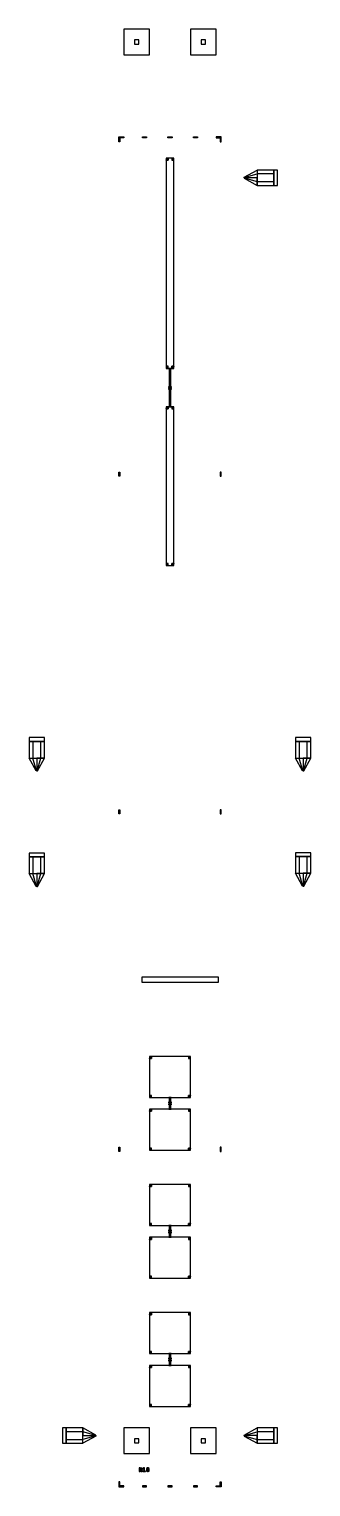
# Model space of a CAD drawing. Extents: x -1950 to 3550, y -200 to 28250.
import ezdxf

# ---------------------------------------------------------------- set-up
doc = ezdxf.new("R2010")
doc.units = 0
doc.layers.add('GAP', color=1, linetype='continuous')
doc.layers.add('PIN', color=3, linetype='continuous')

# ---------------------------------------------------------------- blocks, each defined once
blk = doc.blocks.new('Q10GAP')
for points in [[(-100, 28250), (-100, 27750), (400, 27750), (400, 28250), (-100, 28250)], [(1200, 28250), (1200, 27750), (1700, 27750), (1700, 28250), (1200, 28250)], [(110, 28040), (110, 27960), (190, 27960), (190, 28040), (110, 28040)], [(1410, 28040), (1410, 27960), (1490, 27960), (1490, 28040), (1410, 28040)], [(725, 25730), (725, 21630), (875, 21630), (875, 25730), (725, 25730)], [(725, 25730), (725, 25690), (765, 25690), (765, 25730), (725, 25730)], [(725, 25690), (730, 25710), (745, 25725), (765, 25730), (765, 25710), (755, 25707), (748, 25700), (745, 25690), (725, 25690)], [(745, 25690), (748, 25700), (755, 25707), (765, 25710), (765, 25690), (765, 25690), (765, 25690), (765, 25690), (745, 25690)], [(835, 25730), (835, 25690), (875, 25690), (875, 25730), (835, 25730)], [(875, 25690), (870, 25710), (855, 25725), (835, 25730), (835, 25710), (845, 25707), (852, 25700), (855, 25690), (875, 25690)], [(855, 25690), (852, 25700), (845, 25707), (835, 25710), (835, 25690), (835, 25690), (835, 25690), (835, 25690), (855, 25690)], [(2500, 25350), (2250, 25350), (2250, 25360), (2500, 25500), (2500, 25350)], [(2500, 25350), (2250, 25350), (2250, 25360), (2500, 25500), (2500, 25350)], [(2500, 25350), (2250, 25350), (2250, 25340), (2500, 25200), (2500, 25350)], [(2500, 25350), (2250, 25350), (2250, 25340), (2500, 25200), (2500, 25350)], [(2825, 25500), (2500, 25500), (2500, 25200), (2825, 25200), (2825, 25500)], [(2825, 25500), (2500, 25500), (2500, 25200), (2825, 25200), (2825, 25500)], [(2900, 25500), (2825, 25500), (2825, 25200), (2900, 25200), (2900, 25500)], [(2900, 25500), (2825, 25500), (2825, 25200), (2900, 25200), (2900, 25500)], [(765, 21630), (765, 21670), (725, 21670), (725, 21630), (765, 21630)], [(725, 21670), (730, 21650), (745, 21635), (765, 21630), (765, 21650), (755, 21653), (748, 21660), (745, 21670), (725, 21670)], [(745, 21670), (748, 21660), (755, 21653), (765, 21650), (765, 21670), (765, 21670), (765, 21670), (765, 21670), (745, 21670)], [(775, 21630), (775, 21620), (785, 21620), (785, 21630), (775, 21630)], [(785, 21620), (784, 21625), (780, 21629), (775, 21630), (775, 21625), (777, 21624), (779, 21622), (780, 21620), (785, 21620)], [(780, 21620), (779, 21622), (777, 21624), (775, 21625), (775, 21620), (775, 21620), (775, 21620), (775, 21620), (780, 21620)], [(785, 21630), (785, 21260), (815, 21260), (815, 21630), (785, 21630)], [(815, 21630), (815, 21620), (825, 21620), (825, 21630), (815, 21630)], [(815, 21620), (816, 21625), (820, 21629), (825, 21630), (825, 21625), (822, 21624), (821, 21622), (820, 21620), (815, 21620)], [(820, 21620), (821, 21622), (822, 21624), (825, 21625), (825, 21620), (825, 21620), (825, 21620), (825, 21620), (820, 21620)], [(875, 21630), (875, 21670), (835, 21670), (835, 21630), (875, 21630)], [(875, 21670), (870, 21650), (855, 21635), (835, 21630), (835, 21650), (845, 21653), (852, 21660), (855, 21670), (875, 21670)], [(855, 21670), (852, 21660), (845, 21653), (835, 21650), (835, 21670), (835, 21670), (835, 21670), (835, 21670), (855, 21670)], [(780, 21256), (780, 21276), (780, 21276), (780, 21256), (780, 21256)], [(820, 21276), (820, 21276), (780, 21276), (780, 21276), (820, 21276)], [(797, 21246), (780, 21256), (780, 21256), (797, 21246), (797, 21246)], [(780, 21234), (800, 21244), (800, 21244), (780, 21234), (780, 21234)], [(780, 21214), (780, 21234), (780, 21234), (780, 21214), (780, 21214)], [(820, 21214), (820, 21214), (780, 21214), (780, 21214), (820, 21214)], [(785, 21230), (785, 20880), (815, 20880), (815, 21230), (785, 21230)], [(807, 21265), (807, 21270), (792, 21270), (792, 21265), (807, 21265)], [(792, 21225), (792, 21220), (807, 21220), (807, 21225), (792, 21225)], [(802, 21260), (802, 21265), (797, 21265), (797, 21260), (802, 21260)], [(803, 21246), (803, 21246), (797, 21246), (797, 21246), (803, 21246)], [(797, 21230), (797, 21225), (802, 21225), (802, 21230), (797, 21230)], [(800, 21244), (800, 21246), (800, 21246), (800, 21244), (800, 21244)], [(800, 21244), (800, 21246), (800, 21246), (800, 21244), (800, 21244)], [(820, 21234), (800, 21244), (800, 21244), (820, 21234), (820, 21234)], [(802, 21246), (820, 21256), (820, 21256), (803, 21246), (802, 21246)], [(820, 21256), (820, 21276), (820, 21276), (820, 21256), (820, 21256)], [(820, 21214), (820, 21234), (820, 21234), (820, 21214), (820, 21214)], [(725, 20880), (725, 17780), (875, 17780), (875, 20880), (725, 20880)], [(725, 20880), (725, 20840), (765, 20840), (765, 20880), (725, 20880)], [(725, 20840), (730, 20860), (745, 20875), (765, 20880), (765, 20860), (755, 20857), (748, 20850), (745, 20840), (725, 20840)], [(745, 20840), (748, 20850), (755, 20857), (765, 20860), (765, 20840), (765, 20840), (765, 20840), (765, 20840), (745, 20840)], [(785, 20880), (785, 20890), (775, 20890), (775, 20880), (785, 20880)], [(785, 20890), (784, 20885), (780, 20881), (775, 20880), (775, 20885), (777, 20886), (779, 20888), (780, 20890), (785, 20890)], [(780, 20890), (779, 20888), (777, 20886), (775, 20885), (775, 20890), (775, 20890), (775, 20890), (775, 20890), (780, 20890)], [(825, 20880), (825, 20890), (815, 20890), (815, 20880), (825, 20880)], [(815, 20890), (816, 20885), (820, 20881), (825, 20880), (825, 20885), (822, 20886), (821, 20888), (820, 20890), (815, 20890)], [(820, 20890), (821, 20888), (822, 20886), (825, 20885), (825, 20890), (825, 20890), (825, 20890), (825, 20890), (820, 20890)], [(835, 20880), (835, 20840), (875, 20840), (875, 20880), (835, 20880)], [(875, 20840), (870, 20860), (855, 20875), (835, 20880), (835, 20860), (845, 20857), (852, 20850), (855, 20840), (875, 20840)], [(855, 20840), (852, 20850), (845, 20857), (835, 20860), (835, 20840), (835, 20840), (835, 20840), (835, 20840), (855, 20840)], [(765, 17780), (765, 17820), (725, 17820), (725, 17780), (765, 17780)], [(725, 17820), (730, 17800), (745, 17785), (765, 17780), (765, 17800), (755, 17803), (748, 17810), (745, 17820), (725, 17820)], [(745, 17820), (748, 17810), (755, 17803), (765, 17800), (765, 17820), (765, 17820), (765, 17820), (765, 17820), (745, 17820)], [(875, 17780), (875, 17820), (835, 17820), (835, 17780), (875, 17780)], [(875, 17820), (870, 17800), (855, 17785), (835, 17780), (835, 17800), (845, 17803), (852, 17810), (855, 17820), (875, 17820)], [(855, 17820), (852, 17810), (845, 17803), (835, 17800), (835, 17820), (835, 17820), (835, 17820), (835, 17820), (855, 17820)], [(-1950, 14425), (-1950, 14350), (-1650, 14350), (-1650, 14425), (-1950, 14425)], [(-1950, 14425), (-1950, 14350), (-1650, 14350), (-1650, 14425), (-1950, 14425)], [(-1950, 14350), (-1950, 14025), (-1650, 14025), (-1650, 14350), (-1950, 14350)], [(-1950, 14350), (-1950, 14025), (-1650, 14025), (-1650, 14350), (-1950, 14350)], [(3250, 14425), (3250, 14350), (3550, 14350), (3550, 14425), (3250, 14425)], [(3250, 14425), (3250, 14350), (3550, 14350), (3550, 14425), (3250, 14425)], [(3250, 14350), (3250, 14025), (3550, 14025), (3550, 14350), (3250, 14350)], [(3250, 14350), (3250, 14025), (3550, 14025), (3550, 14350), (3250, 14350)], [(-1800, 14025), (-1800, 13775), (-1810, 13775), (-1950, 14025), (-1800, 14025)], [(-1800, 14025), (-1800, 13775), (-1810, 13775), (-1950, 14025), (-1800, 14025)], [(-1800, 14025), (-1800, 13775), (-1790, 13775), (-1650, 14025), (-1800, 14025)], [(-1800, 14025), (-1800, 13775), (-1790, 13775), (-1650, 14025), (-1800, 14025)], [(3400, 14025), (3400, 13775), (3390, 13775), (3250, 14025), (3400, 14025)], [(3400, 14025), (3400, 13775), (3390, 13775), (3250, 14025), (3400, 14025)], [(3400, 14025), (3400, 13775), (3410, 13775), (3550, 14025), (3400, 14025)], [(3400, 14025), (3400, 13775), (3410, 13775), (3550, 14025), (3400, 14025)], [(-1950, 12170), (-1950, 12095), (-1650, 12095), (-1650, 12170), (-1950, 12170)], [(-1950, 12170), (-1950, 12095), (-1650, 12095), (-1650, 12170), (-1950, 12170)], [(-1950, 12095), (-1950, 11770), (-1650, 11770), (-1650, 12095), (-1950, 12095)], [(-1950, 12095), (-1950, 11770), (-1650, 11770), (-1650, 12095), (-1950, 12095)], [(3250, 12175), (3250, 12100), (3550, 12100), (3550, 12175), (3250, 12175)], [(3250, 12175), (3250, 12100), (3550, 12100), (3550, 12175), (3250, 12175)], [(3250, 12100), (3250, 11775), (3550, 11775), (3550, 12100), (3250, 12100)], [(3250, 12100), (3250, 11775), (3550, 11775), (3550, 12100), (3250, 12100)], [(-1800, 11770), (-1800, 11520), (-1810, 11520), (-1950, 11770), (-1800, 11770)], [(-1800, 11770), (-1800, 11520), (-1810, 11520), (-1950, 11770), (-1800, 11770)], [(-1800, 11770), (-1800, 11520), (-1790, 11520), (-1650, 11770), (-1800, 11770)], [(-1800, 11770), (-1800, 11520), (-1790, 11520), (-1650, 11770), (-1800, 11770)], [(3400, 11775), (3400, 11525), (3390, 11525), (3250, 11775), (3400, 11775)], [(3400, 11775), (3400, 11525), (3390, 11525), (3250, 11775), (3400, 11775)], [(3400, 11775), (3400, 11525), (3410, 11525), (3550, 11775), (3400, 11775)], [(3400, 11775), (3400, 11525), (3410, 11525), (3550, 11775), (3400, 11775)], [(250, 9750), (250, 9650), (1750, 9650), (1750, 9750), (250, 9750)], [(400, 8200), (400, 7400), (1200, 7400), (1200, 8200), (400, 8200)], [(400, 8200), (400, 8160), (440, 8160), (440, 8200), (400, 8200)], [(400, 8160), (405, 8180), (420, 8195), (440, 8200), (440, 8180), (430, 8177), (423, 8170), (420, 8160), (400, 8160)], [(420, 8160), (423, 8170), (430, 8177), (440, 8180), (440, 8160), (440, 8160), (440, 8160), (440, 8160), (420, 8160)], [(1160, 8200), (1160, 8160), (1200, 8160), (1200, 8200), (1160, 8200)], [(1200, 8160), (1195, 8180), (1180, 8195), (1160, 8200), (1160, 8180), (1170, 8177), (1177, 8170), (1180, 8160), (1200, 8160)], [(1180, 8160), (1177, 8170), (1170, 8177), (1160, 8180), (1160, 8160), (1160, 8160), (1160, 8160), (1160, 8160), (1180, 8160)], [(440, 7400), (440, 7440), (400, 7440), (400, 7400), (440, 7400)], [(400, 7440), (405, 7420), (420, 7405), (440, 7400), (440, 7420), (430, 7423), (423, 7430), (420, 7440), (400, 7440)], [(420, 7440), (423, 7430), (430, 7423), (440, 7420), (440, 7440), (440, 7440), (440, 7440), (440, 7440), (420, 7440)], [(775, 7400), (775, 7390), (785, 7390), (785, 7400), (775, 7400)], [(785, 7390), (784, 7395), (780, 7399), (775, 7400), (775, 7395), (777, 7394), (779, 7392), (780, 7390), (785, 7390)], [(785, 7400), (785, 7300), (815, 7300), (815, 7400), (785, 7400)], [(815, 7400), (815, 7390), (825, 7390), (825, 7400), (815, 7400)], [(815, 7390), (816, 7395), (820, 7399), (825, 7400), (825, 7395), (822, 7394), (821, 7392), (820, 7390), (815, 7390)], [(1200, 7400), (1200, 7440), (1160, 7440), (1160, 7400), (1200, 7400)], [(1200, 7440), (1195, 7420), (1180, 7405), (1160, 7400), (1160, 7420), (1170, 7423), (1177, 7430), (1180, 7440), (1200, 7440)], [(1180, 7440), (1177, 7430), (1170, 7423), (1160, 7420), (1160, 7440), (1160, 7440), (1160, 7440), (1160, 7440), (1180, 7440)], [(400, 7170), (400, 6370), (1200, 6370), (1200, 7170), (400, 7170)], [(400, 7170), (400, 7130), (440, 7130), (440, 7170), (400, 7170)], [(400, 7130), (405, 7150), (420, 7165), (440, 7170), (440, 7150), (430, 7147), (423, 7140), (420, 7130), (400, 7130)], [(420, 7130), (423, 7140), (430, 7147), (440, 7150), (440, 7130), (440, 7130), (440, 7130), (440, 7130), (420, 7130)], [(780, 7390), (779, 7392), (777, 7394), (775, 7395), (775, 7390), (775, 7390), (775, 7390), (775, 7390), (780, 7390)], [(785, 7170), (785, 7180), (775, 7180), (775, 7170), (785, 7170)], [(785, 7180), (784, 7175), (780, 7171), (775, 7170), (775, 7175), (777, 7176), (779, 7178), (780, 7180), (785, 7180)], [(780, 7180), (779, 7178), (777, 7176), (775, 7175), (775, 7180), (775, 7180), (775, 7180), (775, 7180), (780, 7180)], [(780, 7296), (780, 7316), (780, 7316), (780, 7296), (780, 7296)], [(820, 7316), (820, 7316), (780, 7316), (780, 7316), (820, 7316)], [(797, 7286), (780, 7296), (780, 7296), (797, 7286), (797, 7286)], [(780, 7274), (800, 7284), (800, 7284), (780, 7274), (780, 7274)], [(780, 7254), (780, 7274), (780, 7274), (780, 7254), (780, 7254)], [(820, 7254), (820, 7254), (780, 7254), (780, 7254), (820, 7254)], [(785, 7270), (785, 7170), (815, 7170), (815, 7270), (785, 7270)], [(807, 7305), (807, 7310), (792, 7310), (792, 7305), (807, 7305)], [(792, 7265), (792, 7260), (807, 7260), (807, 7265), (792, 7265)], [(802, 7300), (802, 7305), (797, 7305), (797, 7300), (802, 7300)], [(803, 7286), (803, 7286), (797, 7286), (797, 7286), (803, 7286)], [(797, 7270), (797, 7265), (802, 7265), (802, 7270), (797, 7270)], [(800, 7284), (800, 7286), (800, 7286), (800, 7284), (800, 7284)], [(800, 7284), (800, 7286), (800, 7286), (800, 7284), (800, 7284)], [(820, 7274), (800, 7284), (800, 7284), (820, 7274), (820, 7274)], [(802, 7286), (820, 7296), (820, 7296), (803, 7286), (802, 7286)], [(825, 7170), (825, 7180), (815, 7180), (815, 7170), (825, 7170)], [(815, 7180), (816, 7175), (820, 7171), (825, 7170), (825, 7175), (822, 7176), (821, 7178), (820, 7180), (815, 7180)], [(820, 7390), (821, 7392), (822, 7394), (825, 7395), (825, 7390), (825, 7390), (825, 7390), (825, 7390), (820, 7390)], [(820, 7296), (820, 7316), (820, 7316), (820, 7296), (820, 7296)], [(820, 7254), (820, 7274), (820, 7274), (820, 7254), (820, 7254)], [(820, 7180), (821, 7178), (822, 7176), (825, 7175), (825, 7180), (825, 7180), (825, 7180), (825, 7180), (820, 7180)], [(1160, 7170), (1160, 7130), (1200, 7130), (1200, 7170), (1160, 7170)], [(1200, 7130), (1195, 7150), (1180, 7165), (1160, 7170), (1160, 7150), (1170, 7147), (1177, 7140), (1180, 7130), (1200, 7130)], [(1180, 7130), (1177, 7140), (1170, 7147), (1160, 7150), (1160, 7130), (1160, 7130), (1160, 7130), (1160, 7130), (1180, 7130)], [(440, 6370), (440, 6410), (400, 6410), (400, 6370), (440, 6370)], [(400, 6410), (405, 6390), (420, 6375), (440, 6370), (440, 6390), (430, 6393), (423, 6400), (420, 6410), (400, 6410)], [(420, 6410), (423, 6400), (430, 6393), (440, 6390), (440, 6410), (440, 6410), (440, 6410), (440, 6410), (420, 6410)], [(1200, 6370), (1200, 6410), (1160, 6410), (1160, 6370), (1200, 6370)], [(1200, 6410), (1195, 6390), (1180, 6375), (1160, 6370), (1160, 6390), (1170, 6393), (1177, 6400), (1180, 6410), (1200, 6410)], [(1180, 6410), (1177, 6400), (1170, 6393), (1160, 6390), (1160, 6410), (1160, 6410), (1160, 6410), (1160, 6410), (1180, 6410)], [(400, 5700), (400, 4900), (1200, 4900), (1200, 5700), (400, 5700)], [(400, 5700), (400, 5660), (440, 5660), (440, 5700), (400, 5700)], [(400, 5660), (405, 5680), (420, 5695), (440, 5700), (440, 5680), (430, 5677), (423, 5670), (420, 5660), (400, 5660)], [(1160, 5700), (1160, 5660), (1200, 5660), (1200, 5700), (1160, 5700)], [(1200, 5660), (1195, 5680), (1180, 5695), (1160, 5700), (1160, 5680), (1170, 5677), (1177, 5670), (1180, 5660), (1200, 5660)], [(420, 5660), (423, 5670), (430, 5677), (440, 5680), (440, 5660), (440, 5660), (440, 5660), (440, 5660), (420, 5660)], [(1180, 5660), (1177, 5670), (1170, 5677), (1160, 5680), (1160, 5660), (1160, 5660), (1160, 5660), (1160, 5660), (1180, 5660)], [(440, 4900), (440, 4940), (400, 4940), (400, 4900), (440, 4900)], [(400, 4940), (405, 4920), (420, 4905), (440, 4900), (440, 4920), (430, 4923), (423, 4930), (420, 4940), (400, 4940)], [(420, 4940), (423, 4930), (430, 4923), (440, 4920), (440, 4940), (440, 4940), (440, 4940), (440, 4940), (420, 4940)], [(775, 4900), (775, 4890), (785, 4890), (785, 4900), (775, 4900)], [(785, 4890), (784, 4895), (780, 4899), (775, 4900), (775, 4895), (777, 4894), (779, 4892), (780, 4890), (785, 4890)], [(780, 4890), (779, 4892), (777, 4894), (775, 4895), (775, 4890), (775, 4890), (775, 4890), (775, 4890), (780, 4890)], [(785, 4900), (785, 4800), (815, 4800), (815, 4900), (785, 4900)], [(815, 4900), (815, 4890), (825, 4890), (825, 4900), (815, 4900)], [(815, 4890), (816, 4895), (820, 4899), (825, 4900), (825, 4895), (822, 4894), (821, 4892), (820, 4890), (815, 4890)], [(820, 4890), (821, 4892), (822, 4894), (825, 4895), (825, 4890), (825, 4890), (825, 4890), (825, 4890), (820, 4890)], [(1200, 4900), (1200, 4940), (1160, 4940), (1160, 4900), (1200, 4900)], [(1200, 4940), (1195, 4920), (1180, 4905), (1160, 4900), (1160, 4920), (1170, 4923), (1177, 4930), (1180, 4940), (1200, 4940)], [(1180, 4940), (1177, 4930), (1170, 4923), (1160, 4920), (1160, 4940), (1160, 4940), (1160, 4940), (1160, 4940), (1180, 4940)], [(400, 4670), (400, 3870), (1200, 3870), (1200, 4670), (400, 4670)], [(400, 4670), (400, 4630), (440, 4630), (440, 4670), (400, 4670)], [(400, 4630), (405, 4650), (420, 4665), (440, 4670), (440, 4650), (430, 4647), (423, 4640), (420, 4630), (400, 4630)], [(420, 4630), (423, 4640), (430, 4647), (440, 4650), (440, 4630), (440, 4630), (440, 4630), (440, 4630), (420, 4630)], [(785, 4670), (785, 4680), (775, 4680), (775, 4670), (785, 4670)], [(785, 4680), (784, 4675), (780, 4671), (775, 4670), (775, 4675), (777, 4676), (779, 4678), (780, 4680), (785, 4680)], [(780, 4680), (779, 4678), (777, 4676), (775, 4675), (775, 4680), (775, 4680), (775, 4680), (775, 4680), (780, 4680)], [(780, 4796), (780, 4816), (780, 4816), (780, 4796), (780, 4796)], [(820, 4816), (820, 4816), (780, 4816), (780, 4816), (820, 4816)], [(797, 4786), (780, 4796), (780, 4796), (797, 4786), (797, 4786)], [(780, 4774), (800, 4784), (800, 4784), (780, 4774), (780, 4774)], [(780, 4754), (780, 4774), (780, 4774), (780, 4754), (780, 4754)], [(820, 4754), (820, 4754), (780, 4754), (780, 4754), (820, 4754)], [(785, 4770), (785, 4670), (815, 4670), (815, 4770), (785, 4770)], [(807, 4805), (807, 4810), (792, 4810), (792, 4805), (807, 4805)], [(792, 4765), (792, 4760), (807, 4760), (807, 4765), (792, 4765)], [(802, 4800), (802, 4805), (797, 4805), (797, 4800), (802, 4800)], [(803, 4786), (803, 4786), (797, 4786), (797, 4786), (803, 4786)], [(797, 4770), (797, 4765), (802, 4765), (802, 4770), (797, 4770)], [(800, 4784), (800, 4786), (800, 4786), (800, 4784), (800, 4784)], [(800, 4784), (800, 4786), (800, 4786), (800, 4784), (800, 4784)], [(820, 4774), (800, 4784), (800, 4784), (820, 4774), (820, 4774)], [(802, 4786), (820, 4796), (820, 4796), (803, 4786), (802, 4786)], [(825, 4670), (825, 4680), (815, 4680), (815, 4670), (825, 4670)], [(815, 4680), (816, 4675), (820, 4671), (825, 4670), (825, 4675), (822, 4676), (821, 4678), (820, 4680), (815, 4680)], [(820, 4796), (820, 4816), (820, 4816), (820, 4796), (820, 4796)], [(820, 4754), (820, 4774), (820, 4774), (820, 4754), (820, 4754)], [(820, 4680), (821, 4678), (822, 4676), (825, 4675), (825, 4680), (825, 4680), (825, 4680), (825, 4680), (820, 4680)], [(1160, 4670), (1160, 4630), (1200, 4630), (1200, 4670), (1160, 4670)], [(1200, 4630), (1195, 4650), (1180, 4665), (1160, 4670), (1160, 4650), (1170, 4647), (1177, 4640), (1180, 4630), (1200, 4630)], [(1180, 4630), (1177, 4640), (1170, 4647), (1160, 4650), (1160, 4630), (1160, 4630), (1160, 4630), (1160, 4630), (1180, 4630)], [(440, 3870), (440, 3910), (400, 3910), (400, 3870), (440, 3870)], [(400, 3910), (405, 3890), (420, 3875), (440, 3870), (440, 3890), (430, 3893), (423, 3900), (420, 3910), (400, 3910)], [(420, 3910), (423, 3900), (430, 3893), (440, 3890), (440, 3910), (440, 3910), (440, 3910), (440, 3910), (420, 3910)], [(1200, 3870), (1200, 3910), (1160, 3910), (1160, 3870), (1200, 3870)], [(1200, 3910), (1195, 3890), (1180, 3875), (1160, 3870), (1160, 3890), (1170, 3893), (1177, 3900), (1180, 3910), (1200, 3910)], [(1180, 3910), (1177, 3900), (1170, 3893), (1160, 3890), (1160, 3910), (1160, 3910), (1160, 3910), (1160, 3910), (1180, 3910)], [(400, 3200), (400, 2400), (1200, 2400), (1200, 3200), (400, 3200)], [(400, 3200), (400, 3160), (440, 3160), (440, 3200), (400, 3200)], [(400, 3160), (405, 3180), (420, 3195), (440, 3200), (440, 3180), (430, 3177), (423, 3170), (420, 3160), (400, 3160)], [(420, 3160), (423, 3170), (430, 3177), (440, 3180), (440, 3160), (440, 3160), (440, 3160), (440, 3160), (420, 3160)], [(1160, 3200), (1160, 3160), (1200, 3160), (1200, 3200), (1160, 3200)], [(1200, 3160), (1195, 3180), (1180, 3195), (1160, 3200), (1160, 3180), (1170, 3177), (1177, 3170), (1180, 3160), (1200, 3160)], [(1180, 3160), (1177, 3170), (1170, 3177), (1160, 3180), (1160, 3160), (1160, 3160), (1160, 3160), (1160, 3160), (1180, 3160)], [(440, 2400), (440, 2440), (400, 2440), (400, 2400), (440, 2400)], [(400, 2440), (405, 2420), (420, 2405), (440, 2400), (440, 2420), (430, 2423), (423, 2430), (420, 2440), (400, 2440)], [(420, 2440), (423, 2430), (430, 2423), (440, 2420), (440, 2440), (440, 2440), (440, 2440), (440, 2440), (420, 2440)], [(775, 2400), (775, 2390), (785, 2390), (785, 2400), (775, 2400)], [(785, 2390), (784, 2395), (780, 2399), (775, 2400), (775, 2395), (777, 2394), (779, 2392), (780, 2390), (785, 2390)], [(780, 2390), (779, 2392), (777, 2394), (775, 2395), (775, 2390), (775, 2390), (775, 2390), (775, 2390), (780, 2390)], [(780, 2296), (780, 2316), (780, 2316), (780, 2296), (780, 2296)], [(820, 2316), (820, 2316), (780, 2316), (780, 2316), (820, 2316)], [(797, 2286), (780, 2296), (780, 2296), (797, 2286), (797, 2286)], [(780, 2274), (800, 2284), (800, 2284), (780, 2274), (780, 2274)], [(785, 2400), (785, 2300), (815, 2300), (815, 2400), (785, 2400)], [(807, 2305), (807, 2310), (792, 2310), (792, 2305), (807, 2305)], [(802, 2300), (802, 2305), (797, 2305), (797, 2300), (802, 2300)], [(803, 2286), (803, 2286), (797, 2286), (797, 2286), (803, 2286)], [(800, 2284), (800, 2286), (800, 2286), (800, 2284), (800, 2284)], [(800, 2284), (800, 2286), (800, 2286), (800, 2284), (800, 2284)], [(820, 2274), (800, 2284), (800, 2284), (820, 2274), (820, 2274)], [(802, 2286), (820, 2296), (820, 2296), (803, 2286), (802, 2286)], [(815, 2400), (815, 2390), (825, 2390), (825, 2400), (815, 2400)], [(815, 2390), (816, 2395), (820, 2399), (825, 2400), (825, 2395), (822, 2394), (821, 2392), (820, 2390), (815, 2390)], [(820, 2390), (821, 2392), (822, 2394), (825, 2395), (825, 2390), (825, 2390), (825, 2390), (825, 2390), (820, 2390)], [(820, 2296), (820, 2316), (820, 2316), (820, 2296), (820, 2296)], [(1200, 2400), (1200, 2440), (1160, 2440), (1160, 2400), (1200, 2400)], [(1200, 2440), (1195, 2420), (1180, 2405), (1160, 2400), (1160, 2420), (1170, 2423), (1177, 2430), (1180, 2440), (1200, 2440)], [(1180, 2440), (1177, 2430), (1170, 2423), (1160, 2420), (1160, 2440), (1160, 2440), (1160, 2440), (1160, 2440), (1180, 2440)], [(400, 2170), (400, 1370), (1200, 1370), (1200, 2170), (400, 2170)], [(400, 2170), (400, 2130), (440, 2130), (440, 2170), (400, 2170)], [(400, 2130), (405, 2150), (420, 2165), (440, 2170), (440, 2150), (430, 2147), (423, 2140), (420, 2130), (400, 2130)], [(420, 2130), (423, 2140), (430, 2147), (440, 2150), (440, 2130), (440, 2130), (440, 2130), (440, 2130), (420, 2130)], [(785, 2170), (785, 2180), (775, 2180), (775, 2170), (785, 2170)], [(785, 2180), (784, 2175), (780, 2171), (775, 2170), (775, 2175), (777, 2176), (779, 2178), (780, 2180), (785, 2180)], [(780, 2180), (779, 2178), (777, 2176), (775, 2175), (775, 2180), (775, 2180), (775, 2180), (775, 2180), (780, 2180)], [(780, 2254), (780, 2274), (780, 2274), (780, 2254), (780, 2254)], [(820, 2254), (820, 2254), (780, 2254), (780, 2254), (820, 2254)], [(785, 2270), (785, 2170), (815, 2170), (815, 2270), (785, 2270)], [(792, 2265), (792, 2260), (807, 2260), (807, 2265), (792, 2265)], [(797, 2270), (797, 2265), (802, 2265), (802, 2270), (797, 2270)], [(825, 2170), (825, 2180), (815, 2180), (815, 2170), (825, 2170)], [(815, 2180), (816, 2175), (820, 2171), (825, 2170), (825, 2175), (822, 2176), (821, 2178), (820, 2180), (815, 2180)], [(820, 2254), (820, 2274), (820, 2274), (820, 2254), (820, 2254)], [(820, 2180), (821, 2178), (822, 2176), (825, 2175), (825, 2180), (825, 2180), (825, 2180), (825, 2180), (820, 2180)], [(1160, 2170), (1160, 2130), (1200, 2130), (1200, 2170), (1160, 2170)], [(1200, 2130), (1195, 2150), (1180, 2165), (1160, 2170), (1160, 2150), (1170, 2147), (1177, 2140), (1180, 2130), (1200, 2130)], [(1180, 2130), (1177, 2140), (1170, 2147), (1160, 2150), (1160, 2130), (1160, 2130), (1160, 2130), (1160, 2130), (1180, 2130)], [(440, 1370), (440, 1410), (400, 1410), (400, 1370), (440, 1370)], [(400, 1410), (405, 1390), (420, 1375), (440, 1370), (440, 1390), (430, 1393), (423, 1400), (420, 1410), (400, 1410)], [(420, 1410), (423, 1400), (430, 1393), (440, 1390), (440, 1410), (440, 1410), (440, 1410), (440, 1410), (420, 1410)], [(1200, 1370), (1200, 1410), (1160, 1410), (1160, 1370), (1200, 1370)], [(1200, 1410), (1195, 1390), (1180, 1375), (1160, 1370), (1160, 1390), (1170, 1393), (1177, 1400), (1180, 1410), (1200, 1410)], [(1180, 1410), (1177, 1400), (1170, 1393), (1160, 1390), (1160, 1410), (1160, 1410), (1160, 1410), (1160, 1410), (1180, 1410)], [(-1300, 650), (-1225, 650), (-1225, 950), (-1300, 950), (-1300, 650)], [(-1300, 650), (-1225, 650), (-1225, 950), (-1300, 950), (-1300, 650)], [(-1225, 650), (-900, 650), (-900, 950), (-1225, 950), (-1225, 650)], [(-1225, 650), (-900, 650), (-900, 950), (-1225, 950), (-1225, 650)], [(-900, 800), (-650, 800), (-650, 810), (-900, 950), (-900, 800)], [(-900, 800), (-650, 800), (-650, 810), (-900, 950), (-900, 800)], [(-100, 950), (-100, 450), (400, 450), (400, 950), (-100, 950)], [(1200, 950), (1200, 450), (1700, 450), (1700, 950), (1200, 950)], [(2500, 800), (2250, 800), (2250, 810), (2500, 950), (2500, 800)], [(2500, 800), (2250, 800), (2250, 810), (2500, 950), (2500, 800)], [(2825, 950), (2500, 950), (2500, 650), (2825, 650), (2825, 950)], [(2825, 950), (2500, 950), (2500, 650), (2825, 650), (2825, 950)], [(2900, 950), (2825, 950), (2825, 650), (2900, 650), (2900, 950)], [(2900, 950), (2825, 950), (2825, 650), (2900, 650), (2900, 950)], [(-900, 800), (-650, 800), (-650, 790), (-900, 650), (-900, 800)], [(-900, 800), (-650, 800), (-650, 790), (-900, 650), (-900, 800)], [(110, 740), (110, 660), (190, 660), (190, 740), (110, 740)], [(1410, 740), (1410, 660), (1490, 660), (1490, 740), (1410, 740)], [(2500, 800), (2250, 800), (2250, 790), (2500, 650), (2500, 800)], [(2500, 800), (2250, 800), (2250, 790), (2500, 650), (2500, 800)]]:
    blk.add_lwpolyline(points)
at = {"layer": 'GAP'}
for points in [[(200, 100), (218, 100), (218, 170), (200, 170), (200, 100)], [(218, 109), (226, 109), (226, 118), (235, 118), (235, 161), (218, 161), (218, 170), (252, 170), (252, 96), (235, 96), (235, 100), (218, 100), (218, 109)], [(270, 100), (322, 100), (322, 109), (305, 109), (305, 170), (288, 170), (270, 161), (270, 152), (288, 152), (288, 109), (270, 109), (270, 100), (270, 100)], [(340, 109), (358, 100), (358, 170), (340, 161), (340, 109)], [(358, 100), (375, 100), (392, 109), (392, 161), (375, 170), (358, 170), (358, 161), (375, 161), (375, 109), (358, 109), (358, 100)], [(358, 109), (366, 109), (375, 157), (375, 161), (366, 161), (358, 113), (358, 109)]]:
    blk.add_lwpolyline(points, dxfattribs=at)
blk = doc.blocks.new('Q10PIN')
for points in [[(745, 25690), (748, 25700), (755, 25707), (765, 25710), (765, 25710), (755, 25707), (748, 25700), (745, 25690), (745, 25690)], [(745, 25690), (748, 25700), (755, 25707), (765, 25710), (765, 25710), (755, 25707), (748, 25700), (745, 25690), (745, 25690)], [(855, 25690), (852, 25700), (845, 25707), (835, 25710), (835, 25710), (845, 25707), (852, 25700), (855, 25690), (855, 25690)], [(855, 25690), (852, 25700), (845, 25707), (835, 25710), (835, 25710), (845, 25707), (852, 25700), (855, 25690), (855, 25690)], [(2500, 25350), (2250, 25350), (2250, 25355), (2500, 25425), (2500, 25350)], [(2500, 25350), (2250, 25350), (2250, 25355), (2500, 25425), (2500, 25350)], [(2500, 25350), (2250, 25350), (2250, 25345), (2500, 25275), (2500, 25350)], [(2500, 25350), (2250, 25350), (2250, 25345), (2500, 25275), (2500, 25350)], [(2825, 25425), (2500, 25425), (2500, 25275), (2825, 25275), (2825, 25425)], [(2825, 25425), (2500, 25425), (2500, 25275), (2825, 25275), (2825, 25425)], [(745, 21670), (748, 21660), (755, 21653), (765, 21650), (765, 21650), (755, 21653), (748, 21660), (745, 21670), (745, 21670)], [(745, 21670), (748, 21660), (755, 21653), (765, 21650), (765, 21650), (755, 21653), (748, 21660), (745, 21670), (745, 21670)], [(780, 21620), (779, 21622), (777, 21624), (775, 21625), (775, 21625), (777, 21624), (779, 21622), (780, 21620), (780, 21620)], [(780, 21620), (779, 21622), (777, 21624), (775, 21625), (775, 21625), (777, 21624), (779, 21622), (780, 21620), (780, 21620)], [(820, 21620), (821, 21622), (822, 21624), (825, 21625), (825, 21625), (822, 21624), (821, 21622), (820, 21620), (820, 21620)], [(820, 21620), (821, 21622), (822, 21624), (825, 21625), (825, 21625), (822, 21624), (821, 21622), (820, 21620), (820, 21620)], [(855, 21670), (852, 21660), (845, 21653), (835, 21650), (835, 21650), (845, 21653), (852, 21660), (855, 21670), (855, 21670)], [(855, 21670), (852, 21660), (845, 21653), (835, 21650), (835, 21650), (845, 21653), (852, 21660), (855, 21670), (855, 21670)], [(820, 21256), (820, 21276), (780, 21276), (780, 21256), (820, 21256)], [(800, 21246), (800, 21256), (780, 21256), (798, 21246), (800, 21246)], [(800, 21234), (800, 21244), (800, 21244), (780, 21234), (800, 21234)], [(820, 21214), (820, 21234), (780, 21234), (780, 21214), (820, 21214)], [(800, 21246), (800, 21256), (820, 21256), (802, 21246), (800, 21246)], [(800, 21244), (800, 21246), (800, 21246), (800, 21244), (800, 21244)], [(800, 21234), (800, 21244), (800, 21244), (820, 21234), (800, 21234)], [(745, 20840), (748, 20850), (755, 20857), (765, 20860), (765, 20860), (755, 20857), (748, 20850), (745, 20840), (745, 20840)], [(745, 20840), (748, 20850), (755, 20857), (765, 20860), (765, 20860), (755, 20857), (748, 20850), (745, 20840), (745, 20840)], [(780, 20890), (779, 20888), (777, 20886), (775, 20885), (775, 20885), (777, 20886), (779, 20888), (780, 20890), (780, 20890)], [(780, 20890), (779, 20888), (777, 20886), (775, 20885), (775, 20885), (777, 20886), (779, 20888), (780, 20890), (780, 20890)], [(820, 20890), (821, 20888), (822, 20886), (825, 20885), (825, 20885), (822, 20886), (821, 20888), (820, 20890), (820, 20890)], [(820, 20890), (821, 20888), (822, 20886), (825, 20885), (825, 20885), (822, 20886), (821, 20888), (820, 20890), (820, 20890)], [(855, 20840), (852, 20850), (845, 20857), (835, 20860), (835, 20860), (845, 20857), (852, 20850), (855, 20840), (855, 20840)], [(855, 20840), (852, 20850), (845, 20857), (835, 20860), (835, 20860), (845, 20857), (852, 20850), (855, 20840), (855, 20840)], [(745, 17820), (748, 17810), (755, 17803), (765, 17800), (765, 17800), (755, 17803), (748, 17810), (745, 17820), (745, 17820)], [(745, 17820), (748, 17810), (755, 17803), (765, 17800), (765, 17800), (755, 17803), (748, 17810), (745, 17820), (745, 17820)], [(855, 17820), (852, 17810), (845, 17803), (835, 17800), (835, 17800), (845, 17803), (852, 17810), (855, 17820), (855, 17820)], [(855, 17820), (852, 17810), (845, 17803), (835, 17800), (835, 17800), (845, 17803), (852, 17810), (855, 17820), (855, 17820)], [(-1875, 14350), (-1875, 14025), (-1725, 14025), (-1725, 14350), (-1875, 14350)], [(-1875, 14350), (-1875, 14025), (-1725, 14025), (-1725, 14350), (-1875, 14350)], [(3325, 14350), (3325, 14025), (3475, 14025), (3475, 14350), (3325, 14350)], [(3325, 14350), (3325, 14025), (3475, 14025), (3475, 14350), (3325, 14350)], [(-1800, 14025), (-1800, 13775), (-1805, 13775), (-1875, 14025), (-1800, 14025)], [(-1800, 14025), (-1800, 13775), (-1805, 13775), (-1875, 14025), (-1800, 14025)], [(-1800, 14025), (-1800, 13775), (-1795, 13775), (-1725, 14025), (-1800, 14025)], [(-1800, 14025), (-1800, 13775), (-1795, 13775), (-1725, 14025), (-1800, 14025)], [(3400, 14025), (3400, 13775), (3395, 13775), (3325, 14025), (3400, 14025)], [(3400, 14025), (3400, 13775), (3395, 13775), (3325, 14025), (3400, 14025)], [(3400, 14025), (3400, 13775), (3405, 13775), (3475, 14025), (3400, 14025)], [(3400, 14025), (3400, 13775), (3405, 13775), (3475, 14025), (3400, 14025)], [(-1875, 12095), (-1875, 11770), (-1725, 11770), (-1725, 12095), (-1875, 12095)], [(-1875, 12095), (-1875, 11770), (-1725, 11770), (-1725, 12095), (-1875, 12095)], [(3325, 12100), (3325, 11775), (3475, 11775), (3475, 12100), (3325, 12100)], [(3325, 12100), (3325, 11775), (3475, 11775), (3475, 12100), (3325, 12100)], [(-1800, 11770), (-1800, 11520), (-1805, 11520), (-1875, 11770), (-1800, 11770)], [(-1800, 11770), (-1800, 11520), (-1805, 11520), (-1875, 11770), (-1800, 11770)], [(-1800, 11770), (-1800, 11520), (-1795, 11520), (-1725, 11770), (-1800, 11770)], [(-1800, 11770), (-1800, 11520), (-1795, 11520), (-1725, 11770), (-1800, 11770)], [(3400, 11775), (3400, 11525), (3395, 11525), (3325, 11775), (3400, 11775)], [(3400, 11775), (3400, 11525), (3395, 11525), (3325, 11775), (3400, 11775)], [(3400, 11775), (3400, 11525), (3405, 11525), (3475, 11775), (3400, 11775)], [(3400, 11775), (3400, 11525), (3405, 11525), (3475, 11775), (3400, 11775)], [(420, 8160), (423, 8170), (430, 8177), (440, 8180), (440, 8180), (430, 8177), (423, 8170), (420, 8160), (420, 8160)], [(420, 8160), (423, 8170), (430, 8177), (440, 8180), (440, 8180), (430, 8177), (423, 8170), (420, 8160), (420, 8160)], [(1180, 8160), (1177, 8170), (1170, 8177), (1160, 8180), (1160, 8180), (1170, 8177), (1177, 8170), (1180, 8160), (1180, 8160)], [(1180, 8160), (1177, 8170), (1170, 8177), (1160, 8180), (1160, 8180), (1170, 8177), (1177, 8170), (1180, 8160), (1180, 8160)], [(420, 7440), (423, 7430), (430, 7423), (440, 7420), (440, 7420), (430, 7423), (423, 7430), (420, 7440), (420, 7440)], [(420, 7440), (423, 7430), (430, 7423), (440, 7420), (440, 7420), (430, 7423), (423, 7430), (420, 7440), (420, 7440)], [(1180, 7440), (1177, 7430), (1170, 7423), (1160, 7420), (1160, 7420), (1170, 7423), (1177, 7430), (1180, 7440), (1180, 7440)], [(1180, 7440), (1177, 7430), (1170, 7423), (1160, 7420), (1160, 7420), (1170, 7423), (1177, 7430), (1180, 7440), (1180, 7440)], [(420, 7130), (423, 7140), (430, 7147), (440, 7150), (440, 7150), (430, 7147), (423, 7140), (420, 7130), (420, 7130)], [(420, 7130), (423, 7140), (430, 7147), (440, 7150), (440, 7150), (430, 7147), (423, 7140), (420, 7130), (420, 7130)], [(780, 7390), (779, 7392), (777, 7394), (775, 7395), (775, 7395), (777, 7394), (779, 7392), (780, 7390), (780, 7390)], [(780, 7390), (779, 7392), (777, 7394), (775, 7395), (775, 7395), (777, 7394), (779, 7392), (780, 7390), (780, 7390)], [(780, 7180), (779, 7178), (777, 7176), (775, 7175), (775, 7175), (777, 7176), (779, 7178), (780, 7180), (780, 7180)], [(780, 7180), (779, 7178), (777, 7176), (775, 7175), (775, 7175), (777, 7176), (779, 7178), (780, 7180), (780, 7180)], [(820, 7296), (820, 7316), (780, 7316), (780, 7296), (820, 7296)], [(800, 7286), (800, 7296), (780, 7296), (798, 7286), (800, 7286)], [(800, 7274), (800, 7284), (800, 7284), (780, 7274), (800, 7274)], [(820, 7254), (820, 7274), (780, 7274), (780, 7254), (820, 7254)], [(800, 7286), (800, 7296), (820, 7296), (802, 7286), (800, 7286)], [(800, 7284), (800, 7286), (800, 7286), (800, 7284), (800, 7284)], [(800, 7274), (800, 7284), (800, 7284), (820, 7274), (800, 7274)], [(820, 7390), (821, 7392), (822, 7394), (825, 7395), (825, 7395), (822, 7394), (821, 7392), (820, 7390), (820, 7390)], [(820, 7390), (821, 7392), (822, 7394), (825, 7395), (825, 7395), (822, 7394), (821, 7392), (820, 7390), (820, 7390)], [(820, 7180), (821, 7178), (822, 7176), (825, 7175), (825, 7175), (822, 7176), (821, 7178), (820, 7180), (820, 7180)], [(820, 7180), (821, 7178), (822, 7176), (825, 7175), (825, 7175), (822, 7176), (821, 7178), (820, 7180), (820, 7180)], [(1180, 7130), (1177, 7140), (1170, 7147), (1160, 7150), (1160, 7150), (1170, 7147), (1177, 7140), (1180, 7130), (1180, 7130)], [(1180, 7130), (1177, 7140), (1170, 7147), (1160, 7150), (1160, 7150), (1170, 7147), (1177, 7140), (1180, 7130), (1180, 7130)], [(420, 6410), (423, 6400), (430, 6393), (440, 6390), (440, 6390), (430, 6393), (423, 6400), (420, 6410), (420, 6410)], [(420, 6410), (423, 6400), (430, 6393), (440, 6390), (440, 6390), (430, 6393), (423, 6400), (420, 6410), (420, 6410)], [(1180, 6410), (1177, 6400), (1170, 6393), (1160, 6390), (1160, 6390), (1170, 6393), (1177, 6400), (1180, 6410), (1180, 6410)], [(1180, 6410), (1177, 6400), (1170, 6393), (1160, 6390), (1160, 6390), (1170, 6393), (1177, 6400), (1180, 6410), (1180, 6410)], [(420, 5660), (423, 5670), (430, 5677), (440, 5680), (440, 5680), (430, 5677), (423, 5670), (420, 5660), (420, 5660)], [(420, 5660), (423, 5670), (430, 5677), (440, 5680), (440, 5680), (430, 5677), (423, 5670), (420, 5660), (420, 5660)], [(1180, 5660), (1177, 5670), (1170, 5677), (1160, 5680), (1160, 5680), (1170, 5677), (1177, 5670), (1180, 5660), (1180, 5660)], [(1180, 5660), (1177, 5670), (1170, 5677), (1160, 5680), (1160, 5680), (1170, 5677), (1177, 5670), (1180, 5660), (1180, 5660)], [(420, 4940), (423, 4930), (430, 4923), (440, 4920), (440, 4920), (430, 4923), (423, 4930), (420, 4940), (420, 4940)], [(420, 4940), (423, 4930), (430, 4923), (440, 4920), (440, 4920), (430, 4923), (423, 4930), (420, 4940), (420, 4940)], [(780, 4890), (779, 4892), (777, 4894), (775, 4895), (775, 4895), (777, 4894), (779, 4892), (780, 4890), (780, 4890)], [(780, 4890), (779, 4892), (777, 4894), (775, 4895), (775, 4895), (777, 4894), (779, 4892), (780, 4890), (780, 4890)], [(820, 4890), (821, 4892), (822, 4894), (825, 4895), (825, 4895), (822, 4894), (821, 4892), (820, 4890), (820, 4890)], [(820, 4890), (821, 4892), (822, 4894), (825, 4895), (825, 4895), (822, 4894), (821, 4892), (820, 4890), (820, 4890)], [(1180, 4940), (1177, 4930), (1170, 4923), (1160, 4920), (1160, 4920), (1170, 4923), (1177, 4930), (1180, 4940), (1180, 4940)], [(1180, 4940), (1177, 4930), (1170, 4923), (1160, 4920), (1160, 4920), (1170, 4923), (1177, 4930), (1180, 4940), (1180, 4940)], [(420, 4630), (423, 4640), (430, 4647), (440, 4650), (440, 4650), (430, 4647), (423, 4640), (420, 4630), (420, 4630)], [(420, 4630), (423, 4640), (430, 4647), (440, 4650), (440, 4650), (430, 4647), (423, 4640), (420, 4630), (420, 4630)], [(780, 4680), (779, 4678), (777, 4676), (775, 4675), (775, 4675), (777, 4676), (779, 4678), (780, 4680), (780, 4680)], [(780, 4680), (779, 4678), (777, 4676), (775, 4675), (775, 4675), (777, 4676), (779, 4678), (780, 4680), (780, 4680)], [(820, 4796), (820, 4816), (780, 4816), (780, 4796), (820, 4796)], [(800, 4786), (800, 4796), (780, 4796), (798, 4786), (800, 4786)], [(800, 4774), (800, 4784), (800, 4784), (780, 4774), (800, 4774)], [(820, 4754), (820, 4774), (780, 4774), (780, 4754), (820, 4754)], [(800, 4786), (800, 4796), (820, 4796), (802, 4786), (800, 4786)], [(800, 4784), (800, 4786), (800, 4786), (800, 4784), (800, 4784)], [(800, 4774), (800, 4784), (800, 4784), (820, 4774), (800, 4774)], [(820, 4680), (821, 4678), (822, 4676), (825, 4675), (825, 4675), (822, 4676), (821, 4678), (820, 4680), (820, 4680)], [(820, 4680), (821, 4678), (822, 4676), (825, 4675), (825, 4675), (822, 4676), (821, 4678), (820, 4680), (820, 4680)], [(1180, 4630), (1177, 4640), (1170, 4647), (1160, 4650), (1160, 4650), (1170, 4647), (1177, 4640), (1180, 4630), (1180, 4630)], [(1180, 4630), (1177, 4640), (1170, 4647), (1160, 4650), (1160, 4650), (1170, 4647), (1177, 4640), (1180, 4630), (1180, 4630)], [(420, 3910), (423, 3900), (430, 3893), (440, 3890), (440, 3890), (430, 3893), (423, 3900), (420, 3910), (420, 3910)], [(420, 3910), (423, 3900), (430, 3893), (440, 3890), (440, 3890), (430, 3893), (423, 3900), (420, 3910), (420, 3910)], [(1180, 3910), (1177, 3900), (1170, 3893), (1160, 3890), (1160, 3890), (1170, 3893), (1177, 3900), (1180, 3910), (1180, 3910)], [(1180, 3910), (1177, 3900), (1170, 3893), (1160, 3890), (1160, 3890), (1170, 3893), (1177, 3900), (1180, 3910), (1180, 3910)], [(420, 3160), (423, 3170), (430, 3177), (440, 3180), (440, 3180), (430, 3177), (423, 3170), (420, 3160), (420, 3160)], [(420, 3160), (423, 3170), (430, 3177), (440, 3180), (440, 3180), (430, 3177), (423, 3170), (420, 3160), (420, 3160)], [(1180, 3160), (1177, 3170), (1170, 3177), (1160, 3180), (1160, 3180), (1170, 3177), (1177, 3170), (1180, 3160), (1180, 3160)], [(1180, 3160), (1177, 3170), (1170, 3177), (1160, 3180), (1160, 3180), (1170, 3177), (1177, 3170), (1180, 3160), (1180, 3160)], [(420, 2440), (423, 2430), (430, 2423), (440, 2420), (440, 2420), (430, 2423), (423, 2430), (420, 2440), (420, 2440)], [(420, 2440), (423, 2430), (430, 2423), (440, 2420), (440, 2420), (430, 2423), (423, 2430), (420, 2440), (420, 2440)], [(780, 2390), (779, 2392), (777, 2394), (775, 2395), (775, 2395), (777, 2394), (779, 2392), (780, 2390), (780, 2390)], [(780, 2390), (779, 2392), (777, 2394), (775, 2395), (775, 2395), (777, 2394), (779, 2392), (780, 2390), (780, 2390)], [(820, 2296), (820, 2316), (780, 2316), (780, 2296), (820, 2296)], [(800, 2286), (800, 2296), (780, 2296), (798, 2286), (800, 2286)], [(800, 2274), (800, 2284), (800, 2284), (780, 2274), (800, 2274)], [(800, 2286), (800, 2296), (820, 2296), (802, 2286), (800, 2286)], [(800, 2284), (800, 2286), (800, 2286), (800, 2284), (800, 2284)], [(800, 2274), (800, 2284), (800, 2284), (820, 2274), (800, 2274)], [(820, 2390), (821, 2392), (822, 2394), (825, 2395), (825, 2395), (822, 2394), (821, 2392), (820, 2390), (820, 2390)], [(820, 2390), (821, 2392), (822, 2394), (825, 2395), (825, 2395), (822, 2394), (821, 2392), (820, 2390), (820, 2390)], [(1180, 2440), (1177, 2430), (1170, 2423), (1160, 2420), (1160, 2420), (1170, 2423), (1177, 2430), (1180, 2440), (1180, 2440)], [(1180, 2440), (1177, 2430), (1170, 2423), (1160, 2420), (1160, 2420), (1170, 2423), (1177, 2430), (1180, 2440), (1180, 2440)], [(420, 2130), (423, 2140), (430, 2147), (440, 2150), (440, 2150), (430, 2147), (423, 2140), (420, 2130), (420, 2130)], [(420, 2130), (423, 2140), (430, 2147), (440, 2150), (440, 2150), (430, 2147), (423, 2140), (420, 2130), (420, 2130)], [(780, 2180), (779, 2178), (777, 2176), (775, 2175), (775, 2175), (777, 2176), (779, 2178), (780, 2180), (780, 2180)], [(780, 2180), (779, 2178), (777, 2176), (775, 2175), (775, 2175), (777, 2176), (779, 2178), (780, 2180), (780, 2180)], [(820, 2254), (820, 2274), (780, 2274), (780, 2254), (820, 2254)], [(820, 2180), (821, 2178), (822, 2176), (825, 2175), (825, 2175), (822, 2176), (821, 2178), (820, 2180), (820, 2180)], [(820, 2180), (821, 2178), (822, 2176), (825, 2175), (825, 2175), (822, 2176), (821, 2178), (820, 2180), (820, 2180)], [(1180, 2130), (1177, 2140), (1170, 2147), (1160, 2150), (1160, 2150), (1170, 2147), (1177, 2140), (1180, 2130), (1180, 2130)], [(1180, 2130), (1177, 2140), (1170, 2147), (1160, 2150), (1160, 2150), (1170, 2147), (1177, 2140), (1180, 2130), (1180, 2130)], [(420, 1410), (423, 1400), (430, 1393), (440, 1390), (440, 1390), (430, 1393), (423, 1400), (420, 1410), (420, 1410)], [(420, 1410), (423, 1400), (430, 1393), (440, 1390), (440, 1390), (430, 1393), (423, 1400), (420, 1410), (420, 1410)], [(1180, 1410), (1177, 1400), (1170, 1393), (1160, 1390), (1160, 1390), (1170, 1393), (1177, 1400), (1180, 1410), (1180, 1410)], [(1180, 1410), (1177, 1400), (1170, 1393), (1160, 1390), (1160, 1390), (1170, 1393), (1177, 1400), (1180, 1410), (1180, 1410)], [(-1225, 725), (-900, 725), (-900, 875), (-1225, 875), (-1225, 725)], [(-1225, 725), (-900, 725), (-900, 875), (-1225, 875), (-1225, 725)], [(-900, 800), (-650, 800), (-650, 805), (-900, 875), (-900, 800)], [(-900, 800), (-650, 800), (-650, 805), (-900, 875), (-900, 800)], [(2500, 800), (2250, 800), (2250, 805), (2500, 875), (2500, 800)], [(2500, 800), (2250, 800), (2250, 805), (2500, 875), (2500, 800)], [(2825, 875), (2500, 875), (2500, 725), (2825, 725), (2825, 875)], [(2825, 875), (2500, 875), (2500, 725), (2825, 725), (2825, 875)], [(-900, 800), (-650, 800), (-650, 795), (-900, 725), (-900, 800)], [(-900, 800), (-650, 800), (-650, 795), (-900, 725), (-900, 800)], [(2500, 800), (2250, 800), (2250, 795), (2500, 725), (2500, 800)], [(2500, 800), (2250, 800), (2250, 795), (2500, 725), (2500, 800)]]:
    blk.add_lwpolyline(points)
blk = doc.blocks.new('Q10')
at = {"layer": 'GAP'}
for points in [[(-200, 26150), (-100, 26150), (-100, 26130), (-180, 26130), (-180, 26050), (-200, 26050), (-200, 26150)], [(260, 26150), (340, 26150), (340, 26130), (260, 26130), (260, 26150)], [(760, 26150), (840, 26150), (840, 26130), (760, 26130), (760, 26150)], [(1260, 26150), (1340, 26150), (1340, 26130), (1260, 26130), (1260, 26150)], [(1800, 26150), (1700, 26150), (1700, 26130), (1780, 26130), (1780, 26050), (1800, 26050), (1800, 26150)], [(-200, 19522.5), (-200, 19602.5), (-180, 19602.5), (-180, 19522.5), (-200, 19522.5)], [(1800, 19522.5), (1800, 19602.5), (1780, 19602.5), (1780, 19522.5), (1800, 19522.5)], [(-200, 12935), (-200, 13015), (-180, 13015), (-180, 12935), (-200, 12935)], [(1800, 12935), (1800, 13015), (1780, 13015), (1780, 12935), (1800, 12935)], [(-200, 6347.5), (-200, 6427.5), (-180, 6427.5), (-180, 6347.5), (-200, 6347.5)], [(1800, 6347.5), (1800, 6427.5), (1780, 6427.5), (1780, 6347.5), (1800, 6347.5)], [(-200, -200), (-100, -200), (-100, -180), (-180, -180), (-180, -100), (-200, -100), (-200, -200)], [(260, -200), (340, -200), (340, -180), (260, -180), (260, -200)], [(760, -200), (840, -200), (840, -180), (760, -180), (760, -200)], [(1260, -200), (1340, -200), (1340, -180), (1260, -180), (1260, -200)], [(1800, -200), (1700, -200), (1700, -180), (1780, -180), (1780, -100), (1800, -100), (1800, -200)]]:
    blk.add_lwpolyline(points, dxfattribs=at)

msp = doc.modelspace()

# ---------------------------------------------------------------- block references
msp.add_blockref('Q10', (0, 0))
at = {"layer": 'GAP'}
msp.add_blockref('Q10GAP', (0, 0), dxfattribs=at)
at = {"layer": 'PIN'}
msp.add_blockref('Q10PIN', (0, 0), dxfattribs=at)

doc.saveas('drawing.dxf')
